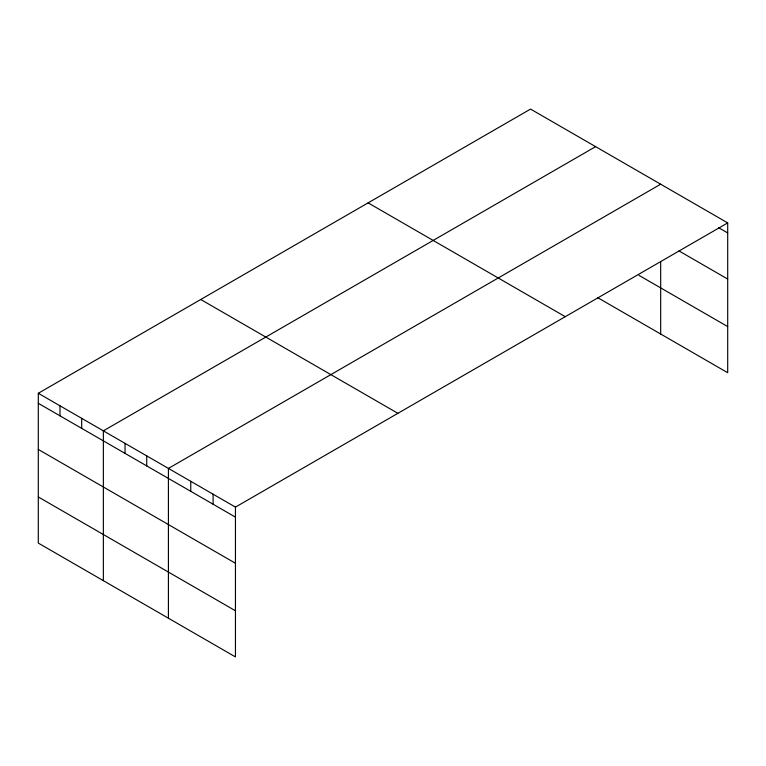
<?xml version="1.0" encoding="UTF-8"?>
<svg xmlns="http://www.w3.org/2000/svg" width="766" height="766" viewBox="0 0 766 766"><rect width="100%" height="100%" fill="white"/><g stroke="black" fill="none" stroke-linecap="round" stroke-linejoin="round"><path stroke-width="1.15" d="M38.3 393.284L235.449 507.111L235.449 656.912L38.3 543.094L38.3 393.284L530.551 109.088L727.7 222.906L727.7 372.716L597.681 297.648M595.613 146.651L103.362 430.846L103.362 580.657M660.675 184.204L168.415 468.409L168.415 618.21M235.449 507.111L727.7 222.906M718.556 227.646L727.7 232.931M678.954 250.913L727.7 279.054M638.988 275.367L727.7 326.584M368.111 202.875L565.26 316.693M200.74 299.496L397.889 413.324M38.3 403.309L235.449 517.127M38.3 449.431L235.449 563.259M38.3 496.962L235.449 610.78M660.675 261.742L660.675 334.014M213.101 494.204L213.101 504.229M190.763 481.307L190.763 491.332M146.727 455.885L146.727 465.91M125.04 443.37L125.04 453.386M81.675 418.332L81.675 428.347M59.987 405.808L59.987 415.823"/></g></svg>
